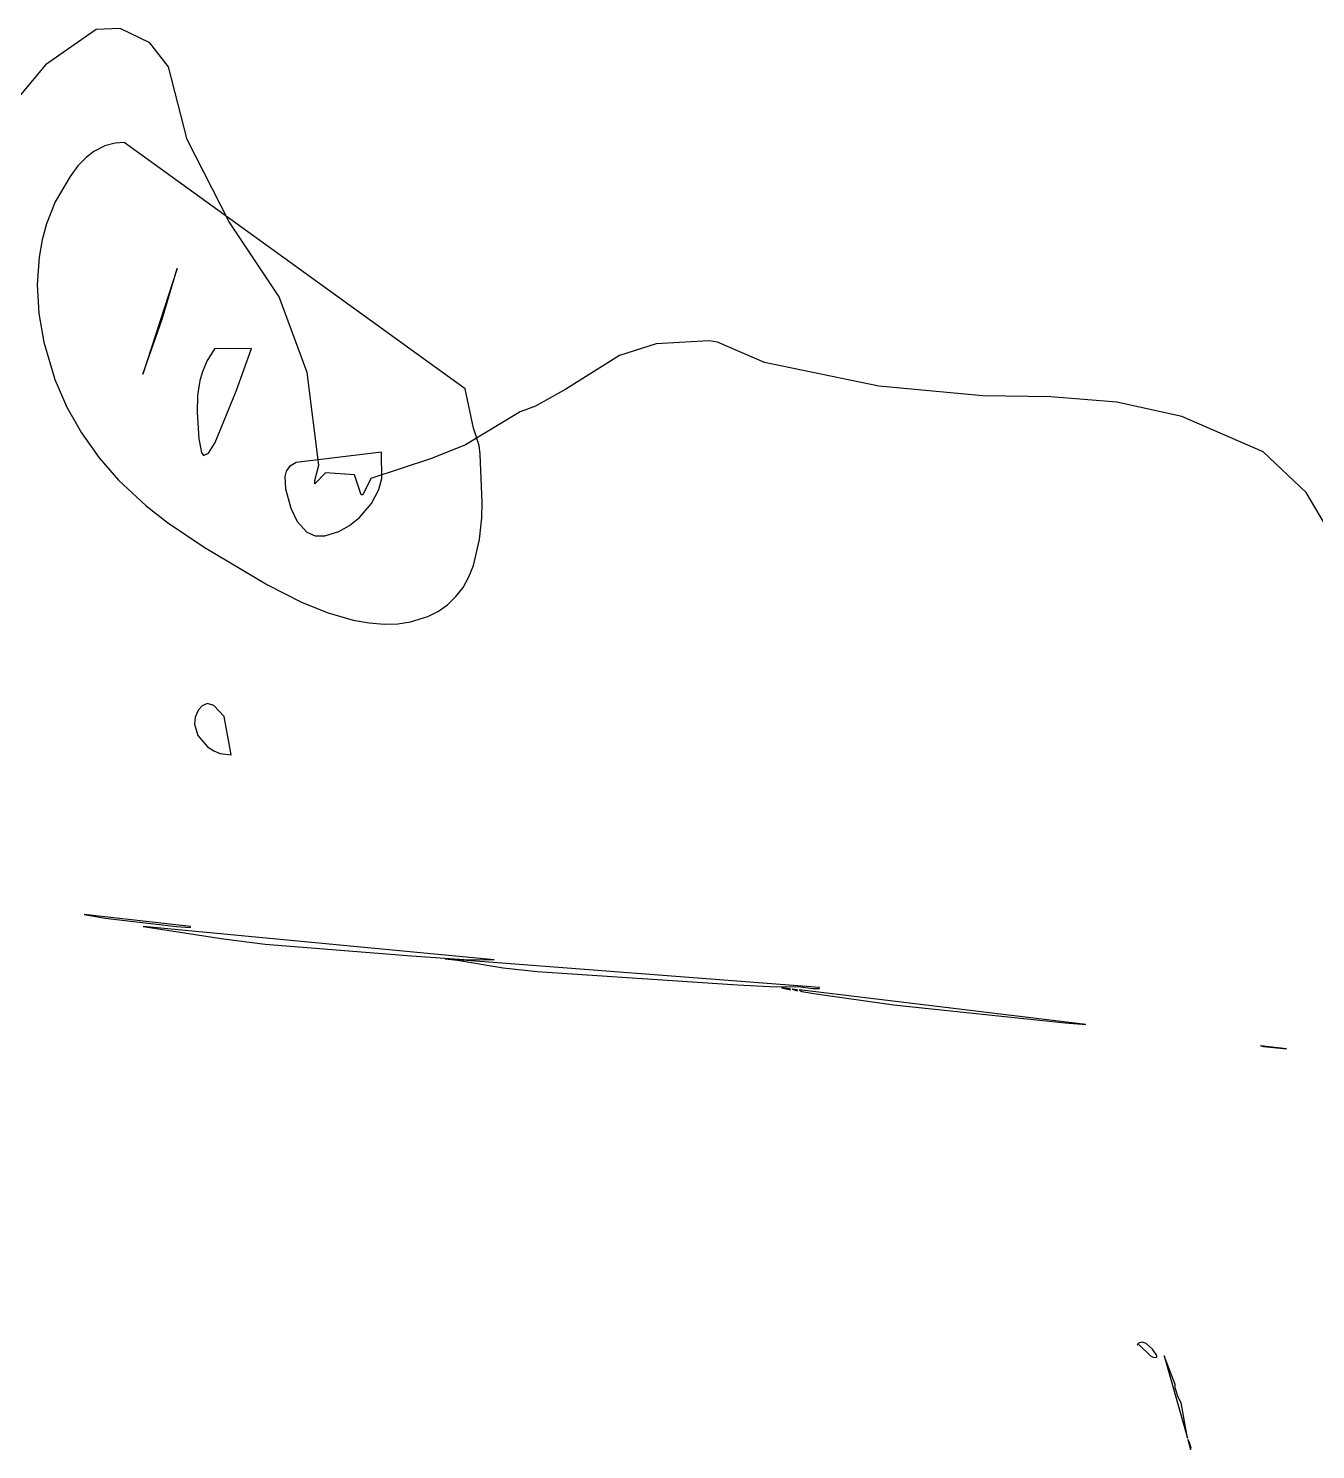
# Model space of a CAD drawing. Header units: metres. Extents: x -3516 to -655, y 194 to 2990.
# Drawn here: x -3038 to -2102, y 1911 to 2945 of the extents above; entities that cross this region are included whole.
import ezdxf

# ---------------------------------------------------------------- set-up
doc = ezdxf.new("R2010")
doc.units = ezdxf.units.M

msp = doc.modelspace()

# ---------------------------------------------------------------- linework, layer by layer
at = {"layer": '1'}
msp.add_lwpolyline([(-2091.6, 2578.2), (-2108.8, 2607.2), (-2140, 2636.8), (-2199.1, 2662.5), (-2246.4, 2672.8), (-2294.4, 2676.8), (-2344, 2677.6), (-2419.6, 2684.6), (-2502.6, 2701.8), (-2536.9, 2716.5), (-2543.2, 2717.6), (-2581.4, 2715.3), (-2608.1, 2706.8), (-2647.2, 2682.4), (-2669.3, 2670), (-2680.3, 2665.8), (-2720, 2641.9), (-2744.8, 2632), (-2789, 2617.3), (-2794.8, 2605.6), (-2796, 2605.6), (-2800.8, 2620.1), (-2821.8, 2621.4), (-2829.6, 2613.6), (-2829.6, 2616), (-2826.8, 2627.2), (-2835.2, 2694.4), (-2855.7, 2749.5), (-2892, 2804), (-2922.6, 2864.1), (-2936, 2916.8), (-2949.6, 2934.4), (-2971.2, 2944.8), (-2988.8, 2944), (-3025.6, 2918.4), (-3068.8, 2866.4)], dxfattribs=at)
at = {"layer": '51'}
msp.add_lwpolyline([(-3031.5, 2758.4), (-3030.3, 2737.5), (-3026.8, 2716.5), (-3018.8, 2689.5), (-3010, 2669.4), (-2999.3, 2650.5), (-2986.6, 2632.5), (-2972.4, 2616.2), (-2952.2, 2597.5), (-2936.7, 2585.3), (-2910.1, 2567.4), (-2864.2, 2540.1), (-2838.9, 2527.1), (-2820, 2519.6), (-2801.7, 2514.4), (-2790.2, 2512.4), (-2779.2, 2511.4), (-2769.2, 2511.7), (-2760, 2513.1), (-2747.6, 2517), (-2739.8, 2520.8), (-2733.1, 2525.6), (-2727.1, 2531.5), (-2721.9, 2538.1), (-2717.6, 2545.8), (-2714.3, 2554.2), (-2709.9, 2573.1), (-2708.3, 2588.8), (-2708.1, 2600), (-2709.4, 2635.2), (-2710.2, 2641.5), (-2714.3, 2653.9), (-2720.3, 2682.5), (-2968.3, 2861.9), (-2974.9, 2861.4), (-2982.4, 2859.5), (-2990.4, 2855.3), (-2996, 2851), (-3001.9, 2844.8), (-3007.7, 2837.2), (-3018.4, 2818.6), (-3024.8, 2802.6), (-3027.9, 2791.1), (-3030.2, 2778.4)], close=True, dxfattribs=at)
at = {"layer": '52'}
for points in [[(-2954.7, 2693.2), (-2940.6, 2733.3), (-2929.8, 2770.1)], [(-2915.2, 2665.5), (-2913.9, 2646.3), (-2912.1, 2636.3), (-2910.6, 2634), (-2907.1, 2635.7), (-2902.2, 2643.6), (-2886.9, 2681), (-2875.8, 2712), (-2902.7, 2711.6), (-2908.2, 2702.7), (-2911.3, 2694.9), (-2913.2, 2688.6), (-2914.9, 2677.7)], [(-2917.2, 2438.6), (-2914.8, 2430.5), (-2907.8, 2422.3), (-2903.2, 2419.3), (-2898.4, 2417.3), (-2890.5, 2416.3), (-2895.6, 2444.3), (-2903, 2452.3), (-2907.7, 2453.7), (-2911.6, 2451.9), (-2914.3, 2449.1), (-2916.7, 2443.7)], [(-2997.5, 2300.2), (-2982.1, 2297.6), (-2930.3, 2291.6), (-2920, 2290.7), (-2920, 2291.4)], [(-2954.4, 2291.6), (-2896.2, 2282.4), (-2865.7, 2278.7), (-2759.4, 2270.1), (-2721, 2267.6), (-2699.3, 2267.3)], [(-2734.9, 2268), (-2725.9, 2267.1), (-2692.8, 2261.3), (-2668.1, 2258.7), (-2522.2, 2249.1), (-2494.2, 2247.6), (-2478, 2247.8), (-2467.4, 2246.3), (-2462.8, 2246.5), (-2462.7, 2247)], [(-2490.3, 2246.9), (-2483.8, 2245.3), (-2484.1, 2246.2)], [(-2482.6, 2246), (-2478.8, 2244.8), (-2478.7, 2245.5)], [(-2477.5, 2245.4), (-2475.4, 2244.3), (-2466.9, 2242.8), (-2408.8, 2234.5), (-2284, 2221.4), (-2269.1, 2220.1)], [(-2141.9, 2204.7), (-2139.7, 2204.3), (-2123.1, 2202.4)], [(-2212, 1979.2), (-2195.1, 1919.3), (-2199.7, 1944.9), (-2201.9, 1949.2), (-2204.1, 1956), (-2204.1, 1958.4)], [(-2194.9, 1918.4), (-2192.8, 1911), (-2192.4, 1912.1), (-2193.5, 1916.2)]]:
    msp.add_lwpolyline(points, close=True, dxfattribs=at)
at = {"layer": '53'}
msp.add_lwpolyline([(-2851.4, 2618.9), (-2851.1, 2609.9), (-2847.1, 2595.7), (-2842.5, 2586.2), (-2835.6, 2578.3), (-2829.4, 2575.6), (-2822.5, 2575.7), (-2812.3, 2578.8), (-2804.5, 2583.1), (-2797.2, 2589), (-2788.4, 2599.3), (-2783.2, 2609.3), (-2781, 2617.3), (-2781.2, 2636.6), (-2843.3, 2629.1), (-2848.1, 2626.1), (-2850.4, 2622.7)], close=True, dxfattribs=at)
at = {"layer": '54'}
msp.add_lwpolyline([(-2231.7, 1987.5), (-2230.1, 1987.1), (-2222, 1979.2), (-2219.6, 1977.9), (-2217.4, 1978.1), (-2217.4, 1979.5), (-2220.4, 1983.9), (-2225, 1988.2), (-2228.1, 1989), (-2230.8, 1988.5)], close=True, dxfattribs=at)

doc.saveas('drawing.dxf')
